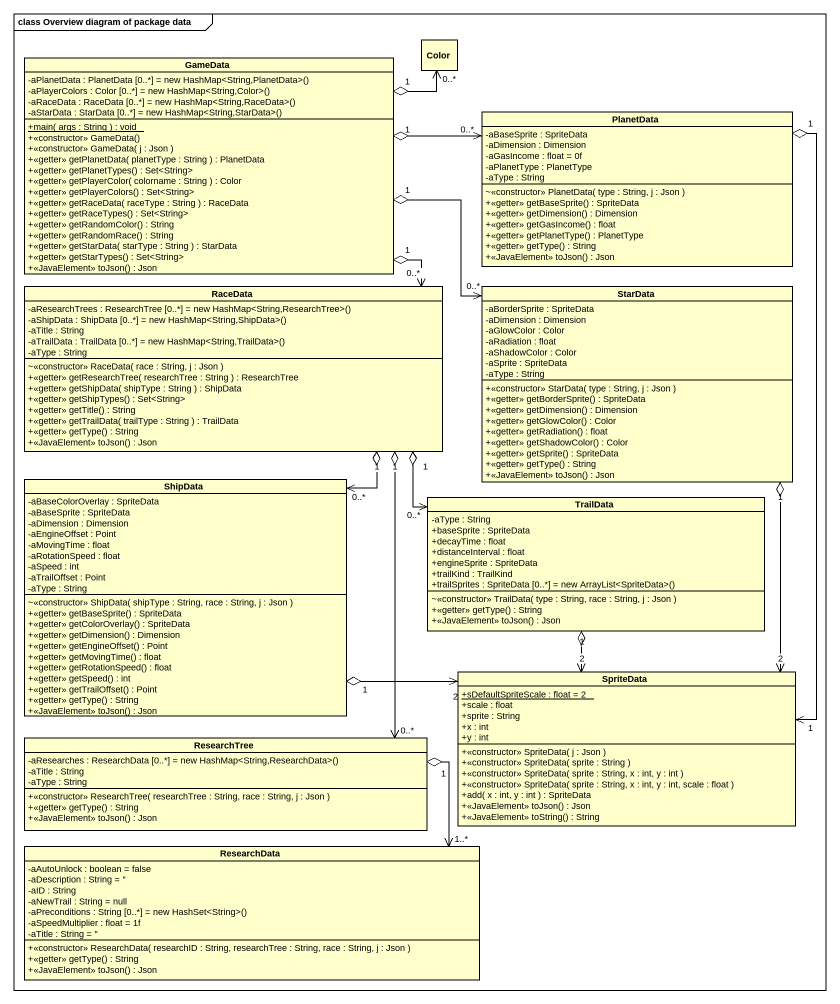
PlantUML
@startuml
mainframe class Overview diagram of package data
hide circle
hide empty members
skinparam classAttributeIconSize 0
class Color
class GameData {
  {field} -aPlanetData : PlanetData [0..*] = new HashMap<String,PlanetData>()
  {field} -aPlayerColors : Color [0..*] = new HashMap<String,Color>()
  {field} -aRaceData : RaceData [0..*] = new HashMap<String,RaceData>()
  {field} -aStarData : StarData [0..*] = new HashMap<String,StarData>()
  {static} +main( args : String ) : void
  +<<constructor>> GameData()
  +<<constructor>> GameData( j : Json )
  +<<getter>> getPlanetData( planetType : String ) : PlanetData
  +<<getter>> getPlanetTypes() : Set<String>
  +<<getter>> getPlayerColor( colorname : String ) : Color
  +<<getter>> getPlayerColors() : Set<String>
  +<<getter>> getRaceData( raceType : String ) : RaceData
  +<<getter>> getRaceTypes() : Set<String>
  +<<getter>> getRandomColor() : String
  +<<getter>> getRandomRace() : String
  +<<getter>> getStarData( starType : String ) : StarData
  +<<getter>> getStarTypes() : Set<String>
  +<<JavaElement>> toJson() : Json
}
class PlanetData {
  -aBaseSprite : SpriteData
  -aDimension : Dimension
  -aGasIncome : float = 0f
  -aPlanetType : PlanetType
  -aType : String
  ~<<constructor>> PlanetData( type : String, j : Json )
  +<<getter>> getBaseSprite() : SpriteData
  +<<getter>> getDimension() : Dimension
  +<<getter>> getGasIncome() : float
  +<<getter>> getPlanetType() : PlanetType
  +<<getter>> getType() : String
  +<<JavaElement>> toJson() : Json
}
class RaceData {
  {field} -aResearchTrees : ResearchTree [0..*] = new HashMap<String,ResearchTree>()
  {field} -aShipData : ShipData [0..*] = new HashMap<String,ShipData>()
  -aTitle : String
  {field} -aTrailData : TrailData [0..*] = new HashMap<String,TrailData>()
  -aType : String
  ~<<constructor>> RaceData( race : String, j : Json )
  +<<getter>> getResearchTree( researchTree : String ) : ResearchTree
  +<<getter>> getShipData( shipType : String ) : ShipData
  +<<getter>> getShipTypes() : Set<String>
  +<<getter>> getTitle() : String
  +<<getter>> getTrailData( trailType : String ) : TrailData
  +<<getter>> getType() : String
  +<<JavaElement>> toJson() : Json
}
class StarData {
  -aBorderSprite : SpriteData
  -aDimension : Dimension
  -aGlowColor : Color
  -aRadiation : float
  -aShadowColor : Color
  -aSprite : SpriteData
  -aType : String
  +<<constructor>> StarData( type : String, j : Json )
  +<<getter>> getBorderSprite() : SpriteData
  +<<getter>> getDimension() : Dimension
  +<<getter>> getGlowColor() : Color
  +<<getter>> getRadiation() : float
  +<<getter>> getShadowColor() : Color
  +<<getter>> getSprite() : SpriteData
  +<<getter>> getType() : String
  +<<JavaElement>> toJson() : Json
}
class ShipData {
  -aBaseColorOverlay : SpriteData
  -aBaseSprite : SpriteData
  -aDimension : Dimension
  -aEngineOffset : Point
  -aMovingTime : float
  -aRotationSpeed : float
  -aSpeed : int
  -aTrailOffset : Point
  -aType : String
  ~<<constructor>> ShipData( shipType : String, race : String, j : Json )
  +<<getter>> getBaseSprite() : SpriteData
  +<<getter>> getColorOverlay() : SpriteData
  +<<getter>> getDimension() : Dimension
  +<<getter>> getEngineOffset() : Point
  +<<getter>> getMovingTime() : float
  +<<getter>> getRotationSpeed() : float
  +<<getter>> getSpeed() : int
  +<<getter>> getTrailOffset() : Point
  +<<getter>> getType() : String
  +<<JavaElement>> toJson() : Json
}
class TrailData {
  -aType : String
  +baseSprite : SpriteData
  +decayTime : float
  +distanceInterval : float
  +engineSprite : SpriteData
  +trailKind : TrailKind
  {field} +trailSprites : SpriteData [0..*] = new ArrayList<SpriteData>()
  ~<<constructor>> TrailData( type : String, race : String, j : Json )
  +<<getter>> getType() : String
  +<<JavaElement>> toJson() : Json
}
class SpriteData {
  {static} +sDefaultSpriteScale : float = 2
  +scale : float
  +sprite : String
  +x : int
  +y : int
  +<<constructor>> SpriteData( j : Json )
  +<<constructor>> SpriteData( sprite : String )
  +<<constructor>> SpriteData( sprite : String, x : int, y : int )
  +<<constructor>> SpriteData( sprite : String, x : int, y : int, scale : float )
  +add( x : int, y : int ) : SpriteData
  +<<JavaElement>> toJson() : Json
  +<<JavaElement>> toString() : String
}
class ResearchTree {
  {field} -aResearches : ResearchData [0..*] = new HashMap<String,ResearchData>()
  -aTitle : String
  -aType : String
  +<<constructor>> ResearchTree( researchTree : String, race : String, j : Json )
  +<<getter>> getType() : String
  +<<JavaElement>> toJson() : Json
}
class ResearchData {
  -aAutoUnlock : boolean = false
  -aDescription : String = ''
  -aID : String
  -aNewTrail : String = null
  {field} -aPreconditions : String [0..*] = new HashSet<String>()
  -aSpeedMultiplier : float = 1f
  -aTitle : String = ''
  +<<constructor>> ResearchData( researchID : String, researchTree : String, race : String, j : Json )
  +<<getter>> getType() : String
  +<<JavaElement>> toJson() : Json
}
GameData "1" o-right-> "0..*" Color
GameData "1" o-right-> "0..*" PlanetData
GameData "1" o--> "0..*" RaceData
GameData "1" o-right-> "0..*" StarData
PlanetData "1" o--> "1" SpriteData
RaceData "1" o--> "0..*" ShipData
RaceData "1" o-right-> "0..*" TrailData
RaceData "1" o--> "0..*" ResearchTree
StarData "1" o--> "2" SpriteData
ShipData "1" o-right-> "2" SpriteData
TrailData "1" o--> "2" SpriteData
ResearchTree "1" o--> "1..*" ResearchData
@enduml
